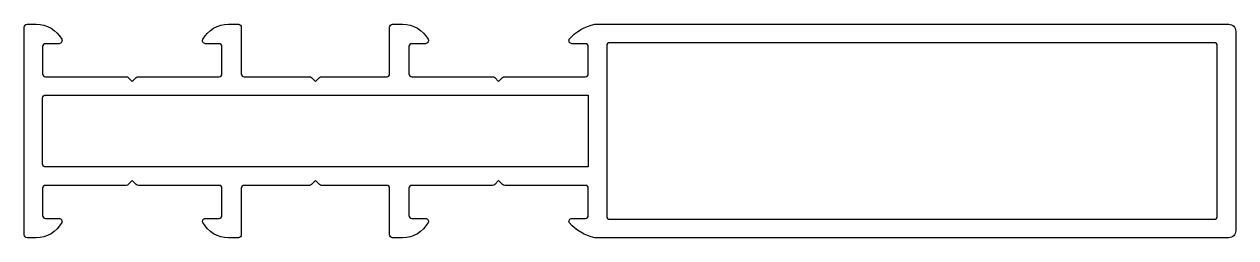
# Model space of a CAD drawing. Extents: x 839 to 964, y 759 to 781.
import ezdxf

# ---------------------------------------------------------------- set-up
doc = ezdxf.new("R2010")
doc.units = 0
doc.layers.get('0').update_dxf_attribs({"linetype": 'CONTINUOUS'})

msp = doc.modelspace()

# ---------------------------------------------------------------- linework, layer by layer
for points in [[(838.8, 780.59), (839.74, 780.59, -0.273653), (842.37, 779.04, -0.570287), (842.1, 778.59), (840.7, 778.59, 0.414214), (840.4, 778.29), (840.4, 775.49, 0.414214), (840.7, 775.19), (849.03, 775.19, -0.198912), (849.24, 775.1), (849.65, 774.69), (850.06, 775.1, -0.198912), (850.28, 775.19), (858.6, 775.19, 0.414214), (858.9, 775.49), (858.9, 778.29, 0.414214), (858.6, 778.59), (857.2, 778.59, -0.570287), (856.94, 779.04, -0.273653), (859.57, 780.59), (860.6, 780.59, -0.414214), (860.9, 780.29), (860.9, 775.49, 0.414214), (861.2, 775.19), (867.93, 775.19, -0.198912), (868.14, 775.1), (868.55, 774.69), (868.96, 775.1, -0.198912), (869.18, 775.19), (875.9, 775.19, 0.414214), (876.2, 775.49), (876.2, 780.29, -0.414214), (876.5, 780.59), (877.54, 780.59, -0.273653), (880.17, 779.04, -0.570287), (879.9, 778.59), (878.5, 778.59, 0.414214), (878.2, 778.29), (878.2, 775.49, 0.414214), (878.5, 775.19), (886.83, 775.19, -0.198912), (887.04, 775.1), (887.45, 774.69), (887.86, 775.1, -0.198912), (888.08, 775.19), (896.4, 775.19, 0.414214), (896.7, 775.49), (896.7, 778.29, 0.414214), (896.4, 778.59), (895, 778.59, -0.570287), (894.74, 779.04, -0.167425), (897.37, 780.59), (962.8, 780.59, -0.414214), (963.5, 779.89), (963.5, 759.29, -0.414214), (962.8, 758.59), (897.37, 758.59, -0.167425), (894.74, 760.15, -0.570287), (895, 760.59), (896.4, 760.59, 0.414214), (896.7, 760.89), (896.7, 763.69, 0.414214), (896.4, 763.99), (888.08, 763.99, -0.198912), (887.86, 764.08), (887.45, 764.49), (887.04, 764.08, -0.198912), (886.83, 763.99), (878.5, 763.99, 0.414214), (878.2, 763.69), (878.2, 760.89, 0.414214), (878.5, 760.59), (879.9, 760.59, -0.570287), (880.17, 760.15, -0.273653), (877.54, 758.59), (876.5, 758.59, -0.414214), (876.2, 758.89), (876.2, 763.69, 0.414214), (875.9, 763.99), (869.18, 763.99, -0.198912), (868.96, 764.08), (868.55, 764.49), (868.14, 764.08, -0.198912), (867.93, 763.99), (861.2, 763.99, 0.414214), (860.9, 763.69), (860.9, 758.89, -0.414214), (860.6, 758.59), (859.57, 758.59, -0.273653), (856.94, 760.15, -0.570287), (857.2, 760.59), (858.6, 760.59, 0.414214), (858.9, 760.89), (858.9, 763.69, 0.414214), (858.6, 763.99), (850.28, 763.99, -0.198912), (850.06, 764.08), (849.65, 764.49), (849.24, 764.08, -0.198912), (849.03, 763.99), (840.7, 763.99, 0.414214), (840.4, 763.69), (840.4, 760.89, 0.414214), (840.7, 760.59), (842.1, 760.59, -0.570287), (842.37, 760.15, -0.273653), (839.74, 758.59), (838.8, 758.59, -0.414214), (838.5, 758.89), (838.5, 780.29, -0.414214)], [(961.6, 760.79), (961.6, 778.39, 0.414214), (961.3, 778.69), (898.9, 778.69, 0.414214), (898.6, 778.39), (898.6, 760.79, 0.414214), (898.9, 760.49), (961.3, 760.49, 0.414214)], [(840.4, 766.19), (840.4, 772.99, -0.414214), (840.7, 773.29), (896.7, 773.29), (896.7, 765.89), (840.7, 765.89, -0.414214)]]:
    msp.add_lwpolyline(points, format="xyb", close=True)

doc.saveas('drawing.dxf')
